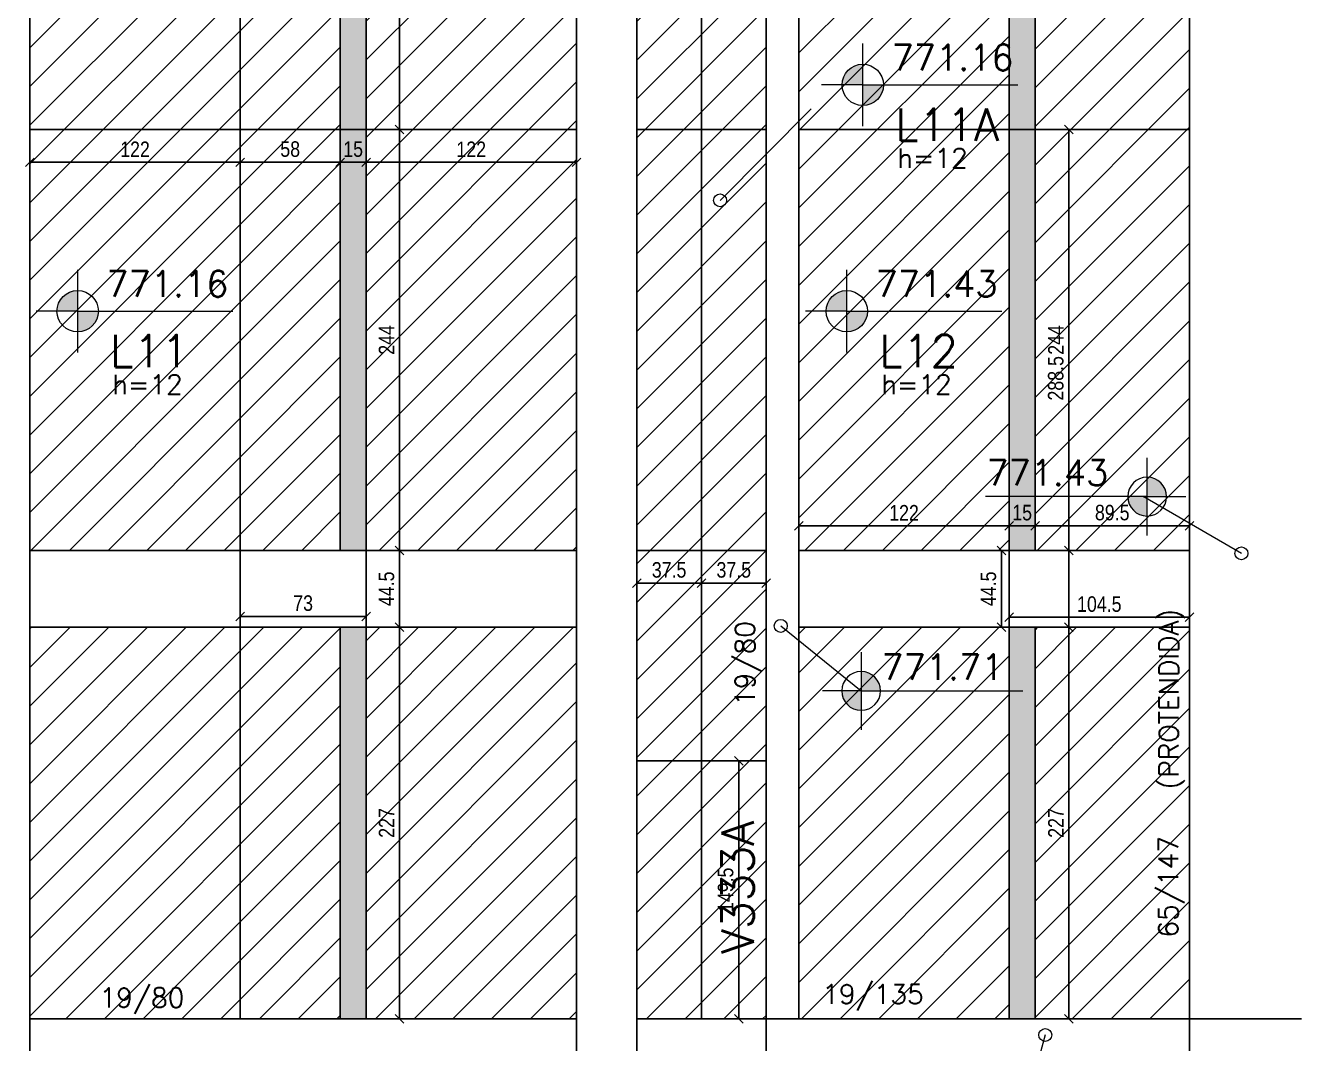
# Model space of a CAD drawing. Extents: x 8513 to 14085, y 1849 to 10799.
# Drawn here: x 10272 to 11012, y 4948 to 5538 of the extents above; entities that cross this region are included whole.
import ezdxf

# ---------------------------------------------------------------- set-up
doc = ezdxf.new("R2010")
doc.units = 0
for name, color, linetype in [('COTA', 241, 'Continuous'), ('Painéis', 200, 'Continuous'), ('VIGAS', 3, 'Continuous')]:
    doc.layers.add(name, color=color, linetype=linetype)
for name, color, linetype, lineweight in [('EST-LAJE-TEXT', 7, 'Continuous', 9), ('EST-SIMB-Spot Elevations', 7, 'Continuous', 9), ('EST-VIGA-TEXT', 7, 'Continuous', 9), ('Hachura', 253, 'Continuous', 9), ('REAPROVEITAMENTO', 7, 'Continuous', 9)]:
    doc.layers.add(name, color=color, linetype=linetype, lineweight=lineweight)
doc.styles.add('COTA TECNICA-50', font='techl___.ttf', dxfattribs={"height": 9})
doc.styles.add('RomanS_IV50', font='romans_IV50.ttf', dxfattribs={"height": 11.25})
doc.styles.add('RomanS_IV50_B', font='', dxfattribs={"height": 18.75})
doc.styles.add('RomanS_IV50_B_1', font='', dxfattribs={"height": 22.5})
doc.styles.get('RomanS_IV50_B').set_extended_font_data('RomanS_IV50', bold=True)
doc.styles.get('RomanS_IV50_B_1').set_extended_font_data('RomanS_IV50', bold=True)
doc.dimstyles.new('PAINEL', dxfattribs={"dimtxt": 9, "dimasz": 5, "dimexe": 3, "dimexo": 3, "dimgap": 3, "dimtad": 1, "dimdec": 1, "dimzin": 12, "dimdsep": 46, "dimtxsty": 'COTA TECNICA-50', "dimblk": 'OBLIQUE', "dimcen": 0, "dimclrd": 4, "dimclre": 4, "dimclrt": 1, "dimadec": 1, "dimazin": 3, "dimtfac": 1, "dimtdec": 1, "dimtmove": 0, "dimatfit": 3, "dimldrblk": 'OBLIQUE', "dimfxl": 1, "dimtolj": 1, "dimtzin": 12, "dimarcsym": 0})
pattern_1 = [(45, (-181390.063, -29748.07), (-11.2253202, 11.2253202), [])]

# ---------------------------------------------------------------- blocks, each defined once
blk = doc.blocks.new('FA_Floor_TAG_SURVEY_R01 - NIV_TIT_H_TXT1__TXT2_Menor-2303205-BUSINESS')
at = {"layer": 'EST-LAJE-TEXT'}
h = blk.add_hatch(color=256, dxfattribs=at)
edge = h.paths.add_edge_path(flags=0)
edge.add_line((-0.28, 0.565), (-0.28, 0.405))
edge.add_line((-0.28, 0.405), (-0.44, 0.405))
edge.add_arc((-0.28, 0.405), 0.16, 90, 180, ccw=False)
h = blk.add_hatch(color=256, dxfattribs=at)
edge = h.paths.add_edge_path(flags=0)
edge.add_arc((-0.28, 0.405), 0.16, -90, 0, ccw=False)
edge.add_line((-0.28, 0.245), (-0.28, 0.405))
edge.add_line((-0.28, 0.405), (-0.12, 0.405))
for p, q in [((-0.28, 0.085), (-0.28, 0.725)), ((-0.28, 0.405), (-0.6, 0.405)), ((-0.28, 0.405), (0.92, 0.405))]:
    blk.add_line(p, q, dxfattribs=at)
blk.add_circle((-0.28, 0.405), 0.16, dxfattribs=at)
blk = doc.blocks.new('Spot Elevations - Nivel_Planta_MENOR-2363178-BUSINESS')
at = {"layer": 'EST-SIMB-Spot Elevations'}
h = blk.add_hatch(color=256, dxfattribs=at)
edge = h.paths.add_edge_path(flags=0)
edge.add_line((0, 0), (-0.15, 0))
edge.add_arc((0, 0), 0.15, 90, 180, ccw=False)
edge.add_line((0, 0.15), (0, 0))
h = blk.add_hatch(color=256, dxfattribs=at)
edge = h.paths.add_edge_path(flags=0)
edge.add_line((0, 0), (0.15, 0))
edge.add_arc((0, 0), 0.15, 270, 360, ccw=False)
edge.add_line((0, -0.15), (0, 0))
for p, q in [((0, -0.3), (0, 0.3)), ((0, 0), (1.25, 0)), ((0, 0), (-0.3, 0))]:
    blk.add_line(p, q, dxfattribs=at)
blk.add_circle((0, 0), 0.15, dxfattribs=at)
blk = doc.blocks.new('_Oblique')
at = {"color": 0, "linetype": 'ByBlock', "lineweight": -2}
blk.add_line((-0.5, -0.5), (0.5, 0.5), dxfattribs=at)
blk = doc.blocks.new('*D449')
at = {"layer": 'COTA', "color": 4, "lineweight": -2, "transparency": 16777216}
for p, q in [((10274.51, 5475.01), (10274.51, 5455.96)), ((10396.51, 5475.01), (10396.51, 5455.96)), ((10274.51, 5458.96), (10396.51, 5458.96))]:
    blk.add_line(p, q, dxfattribs=at)
at = {"layer": 'Defpoints', "color": 0, "transparency": 16777216}
for p in [(10274.51, 5478.01), (10396.51, 5478.01), (10396.51, 5458.96)]:
    blk.add_point(p, dxfattribs=at)
at = {"layer": 'COTA', "color": 4, "lineweight": -2, "transparency": 16777216, "xscale": 5, "yscale": 5, "zscale": 5, "rotation": 180}
blk.add_blockref('_Oblique', (10274.51, 5458.96), dxfattribs=at)
at = {"layer": 'COTA', "color": 4, "lineweight": -2, "transparency": 16777216, "xscale": 5, "yscale": 5, "zscale": 5}
blk.add_blockref('_Oblique', (10396.51, 5458.96), dxfattribs=at)
at = {"layer": 'COTA', "color": 1, "transparency": 16777216, "insert": (10335.51, 5466.51), "char_height": 9, "attachment_point": 5, "style": 'COTA TECNICA-50'}
blk.add_mtext('\\A1;122', dxfattribs=at)
blk = doc.blocks.new('*D450')
at = {"layer": 'COTA', "color": 4, "lineweight": -2, "transparency": 16777216}
for p, q in [((10396.51, 5475.01), (10396.51, 5455.96)), ((10396.51, 5458.96), (10454.51, 5458.96))]:
    blk.add_line(p, q, dxfattribs=at)
at = {"layer": 'Defpoints', "color": 0, "transparency": 16777216}
for p in [(10396.51, 5478.01), (10454.51, 5458.96), (10454.51, 5458.96)]:
    blk.add_point(p, dxfattribs=at)
at = {"layer": 'COTA', "color": 4, "lineweight": -2, "transparency": 16777216, "xscale": 5, "yscale": 5, "zscale": 5, "rotation": 180}
blk.add_blockref('_Oblique', (10396.51, 5458.96), dxfattribs=at)
at = {"layer": 'COTA', "color": 4, "lineweight": -2, "transparency": 16777216, "xscale": 5, "yscale": 5, "zscale": 5}
blk.add_blockref('_Oblique', (10454.51, 5458.96), dxfattribs=at)
at = {"layer": 'COTA', "color": 1, "transparency": 16777216, "insert": (10425.51, 5466.58), "char_height": 9, "attachment_point": 5, "style": 'COTA TECNICA-50'}
blk.add_mtext('\\A1;58', dxfattribs=at)
blk = doc.blocks.new('*D451')
at = {"layer": 'COTA', "color": 4, "lineweight": -2, "transparency": 16777216}
blk.add_line((10454.51, 5458.96), (10469.51, 5458.96), dxfattribs=at)
at = {"layer": 'Defpoints', "color": 0, "transparency": 16777216}
for p in [(10454.51, 5458.96), (10469.51, 5458.96), (10469.51, 5458.96)]:
    blk.add_point(p, dxfattribs=at)
at = {"layer": 'COTA', "color": 4, "lineweight": -2, "transparency": 16777216, "xscale": 5, "yscale": 5, "zscale": 5, "rotation": 180}
blk.add_blockref('_Oblique', (10454.51, 5458.96), dxfattribs=at)
at = {"layer": 'COTA', "color": 4, "lineweight": -2, "transparency": 16777216, "xscale": 5, "yscale": 5, "zscale": 5}
blk.add_blockref('_Oblique', (10469.51, 5458.96), dxfattribs=at)
at = {"layer": 'COTA', "color": 1, "transparency": 16777216, "insert": (10462.01, 5466.56), "char_height": 9, "attachment_point": 5, "style": 'COTA TECNICA-50'}
blk.add_mtext('\\A1;15', dxfattribs=at)
blk = doc.blocks.new('*D452')
at = {"layer": 'COTA', "color": 4, "lineweight": -2, "transparency": 16777216}
for p, q in [((10591.51, 5459.46), (10591.51, 5461.96)), ((10469.51, 5458.96), (10591.51, 5458.96))]:
    blk.add_line(p, q, dxfattribs=at)
at = {"layer": 'Defpoints', "color": 0, "transparency": 16777216}
for p in [(10469.51, 5458.96), (10591.51, 5458.96), (10591.51, 5456.46)]:
    blk.add_point(p, dxfattribs=at)
at = {"layer": 'COTA', "color": 4, "lineweight": -2, "transparency": 16777216, "xscale": 5, "yscale": 5, "zscale": 5, "rotation": 180}
blk.add_blockref('_Oblique', (10469.51, 5458.96), dxfattribs=at)
at = {"layer": 'COTA', "color": 4, "lineweight": -2, "transparency": 16777216, "xscale": 5, "yscale": 5, "zscale": 5}
blk.add_blockref('_Oblique', (10591.51, 5458.96), dxfattribs=at)
at = {"layer": 'COTA', "color": 1, "transparency": 16777216, "insert": (10530.51, 5466.51), "char_height": 9, "attachment_point": 5, "style": 'COTA TECNICA-50'}
blk.add_mtext('\\A1;122', dxfattribs=at)
blk = doc.blocks.new('*D718')
at = {"layer": 'COTA', "color": 4, "lineweight": -2, "transparency": 16777216}
for p, q in [((10626.51, 5231.01), (10626.51, 5211.96)), ((10664.01, 5231.01), (10664.01, 5211.96)), ((10626.51, 5214.96), (10664.01, 5214.96))]:
    blk.add_line(p, q, dxfattribs=at)
at = {"layer": 'Defpoints', "color": 0, "transparency": 16777216}
for p in [(10626.51, 5234.01), (10664.01, 5234.01), (10664.01, 5214.96)]:
    blk.add_point(p, dxfattribs=at)
at = {"layer": 'COTA', "color": 4, "lineweight": -2, "transparency": 16777216, "xscale": 5, "yscale": 5, "zscale": 5, "rotation": 180}
blk.add_blockref('_Oblique', (10626.51, 5214.96), dxfattribs=at)
at = {"layer": 'COTA', "color": 4, "lineweight": -2, "transparency": 16777216, "xscale": 5, "yscale": 5, "zscale": 5}
blk.add_blockref('_Oblique', (10664.01, 5214.96), dxfattribs=at)
at = {"layer": 'COTA', "color": 1, "transparency": 16777216, "insert": (10645.26, 5222.66), "char_height": 9, "attachment_point": 5, "style": 'COTA TECNICA-50'}
blk.add_mtext('\\A1;37.5', dxfattribs=at)
blk = doc.blocks.new('*D719')
at = {"layer": 'COTA', "color": 4, "lineweight": -2, "transparency": 16777216}
for p, q in [((10664.01, 5231.01), (10664.01, 5211.96)), ((10701.51, 5231.01), (10701.51, 5211.96)), ((10664.01, 5214.96), (10701.51, 5214.96))]:
    blk.add_line(p, q, dxfattribs=at)
at = {"layer": 'Defpoints', "color": 0, "transparency": 16777216}
for p in [(10664.01, 5234.01), (10701.51, 5234.01), (10701.51, 5214.96)]:
    blk.add_point(p, dxfattribs=at)
at = {"layer": 'COTA', "color": 4, "lineweight": -2, "transparency": 16777216, "xscale": 5, "yscale": 5, "zscale": 5, "rotation": 180}
blk.add_blockref('_Oblique', (10664.01, 5214.96), dxfattribs=at)
at = {"layer": 'COTA', "color": 4, "lineweight": -2, "transparency": 16777216, "xscale": 5, "yscale": 5, "zscale": 5}
blk.add_blockref('_Oblique', (10701.51, 5214.96), dxfattribs=at)
at = {"layer": 'COTA', "color": 1, "transparency": 16777216, "insert": (10682.76, 5222.66), "char_height": 9, "attachment_point": 5, "style": 'COTA TECNICA-50'}
blk.add_mtext('\\A1;37.5', dxfattribs=at)
blk = doc.blocks.new('*D453')
at = {"layer": 'COTA', "color": 4, "lineweight": -2, "transparency": 16777216}
for p, q in [((10720.51, 5264.32), (10720.51, 5245.27)), ((10842.51, 5264.32), (10842.51, 5245.27)), ((10720.51, 5248.27), (10842.51, 5248.27))]:
    blk.add_line(p, q, dxfattribs=at)
at = {"layer": 'Defpoints', "color": 0, "transparency": 16777216}
for p in [(10720.51, 5267.32), (10842.51, 5267.32), (10842.51, 5248.27)]:
    blk.add_point(p, dxfattribs=at)
at = {"layer": 'COTA', "color": 4, "lineweight": -2, "transparency": 16777216, "xscale": 5, "yscale": 5, "zscale": 5, "rotation": 180}
blk.add_blockref('_Oblique', (10720.51, 5248.27), dxfattribs=at)
at = {"layer": 'COTA', "color": 4, "lineweight": -2, "transparency": 16777216, "xscale": 5, "yscale": 5, "zscale": 5}
blk.add_blockref('_Oblique', (10842.51, 5248.27), dxfattribs=at)
at = {"layer": 'COTA', "color": 1, "transparency": 16777216, "insert": (10781.51, 5255.82), "char_height": 9, "attachment_point": 5, "style": 'COTA TECNICA-50'}
blk.add_mtext('\\A1;122', dxfattribs=at)
blk = doc.blocks.new('*D454')
at = {"layer": 'COTA', "color": 4, "lineweight": -2, "transparency": 16777216}
for p, q in [((10857.51, 5264.32), (10857.51, 5245.27)), ((10947.01, 5264.32), (10947.01, 5245.27)), ((10857.51, 5248.27), (10947.01, 5248.27))]:
    blk.add_line(p, q, dxfattribs=at)
at = {"layer": 'Defpoints', "color": 0, "transparency": 16777216}
for p in [(10857.51, 5267.32), (10947.01, 5267.32), (10947.01, 5248.27)]:
    blk.add_point(p, dxfattribs=at)
at = {"layer": 'COTA', "color": 4, "lineweight": -2, "transparency": 16777216, "xscale": 5, "yscale": 5, "zscale": 5, "rotation": 180}
blk.add_blockref('_Oblique', (10857.51, 5248.27), dxfattribs=at)
at = {"layer": 'COTA', "color": 4, "lineweight": -2, "transparency": 16777216, "xscale": 5, "yscale": 5, "zscale": 5}
blk.add_blockref('_Oblique', (10947.01, 5248.27), dxfattribs=at)
at = {"layer": 'COTA', "color": 1, "transparency": 16777216, "insert": (10902.26, 5255.89), "char_height": 9, "attachment_point": 5, "style": 'COTA TECNICA-50'}
blk.add_mtext('\\A1;89.5', dxfattribs=at)
blk = doc.blocks.new('*D458')
at = {"layer": 'COTA', "color": 4, "lineweight": -2, "transparency": 16777216}
for p, q in [((10667.01, 5112.01), (10688.69, 5112.01)), ((10685.69, 4962.51), (10685.69, 5112.01)), ((10667.01, 4962.51), (10688.69, 4962.51))]:
    blk.add_line(p, q, dxfattribs=at)
at = {"layer": 'Defpoints', "color": 0, "transparency": 16777216}
for p in [(10664.01, 5112.01), (10685.69, 5112.01), (10664.01, 4962.51)]:
    blk.add_point(p, dxfattribs=at)
at = {"layer": 'COTA', "color": 4, "lineweight": -2, "transparency": 16777216, "xscale": 5, "yscale": 5, "zscale": 5}
for p, rotation in [((10685.69, 5112.01), 90), ((10685.69, 4962.51), 270)]:
    blk.add_blockref('_Oblique', p, dxfattribs=dict(at, rotation=rotation))
at = {"layer": 'COTA', "color": 1, "transparency": 16777216, "insert": (10678.06, 5037.26), "char_height": 9, "attachment_point": 5, "rotation": 90, "style": 'COTA TECNICA-50'}
blk.add_mtext('\\A1;149.5', dxfattribs=at)
blk = doc.blocks.new('*D749')
at = {"layer": 'COTA', "color": 4, "lineweight": -2, "transparency": 16777216}
for p, q in [((10472.51, 5189.51), (10491.94, 5189.51)), ((10488.94, 4962.51), (10488.94, 5189.51)), ((10472.51, 4962.51), (10491.94, 4962.51))]:
    blk.add_line(p, q, dxfattribs=at)
at = {"layer": 'Defpoints', "color": 0, "transparency": 16777216}
for p in [(10469.51, 5189.51), (10488.94, 5189.51), (10469.51, 4962.51)]:
    blk.add_point(p, dxfattribs=at)
at = {"layer": 'COTA', "color": 4, "lineweight": -2, "transparency": 16777216, "xscale": 5, "yscale": 5, "zscale": 5}
for p, rotation in [((10488.94, 5189.51), 90), ((10488.94, 4962.51), 270)]:
    blk.add_blockref('_Oblique', p, dxfattribs=dict(at, rotation=rotation))
at = {"layer": 'COTA', "color": 1, "transparency": 16777216, "insert": (10481.38, 5076.01), "char_height": 9, "attachment_point": 5, "rotation": 90, "style": 'COTA TECNICA-50'}
blk.add_mtext('\\A1;227', dxfattribs=at)
blk = doc.blocks.new('*D750')
at = {"layer": 'COTA', "color": 4, "lineweight": -2, "transparency": 16777216}
for p, q in [((10472.51, 5722.01), (10491.94, 5722.01)), ((10488.94, 5722.01), (10488.94, 5478.01)), ((10472.51, 5478.01), (10491.94, 5478.01))]:
    blk.add_line(p, q, dxfattribs=at)
at = {"layer": 'Defpoints', "color": 0, "transparency": 16777216}
for p in [(10469.51, 5722.01), (10469.51, 5478.01), (10488.94, 5478.01)]:
    blk.add_point(p, dxfattribs=at)
at = {"layer": 'COTA', "color": 4, "lineweight": -2, "transparency": 16777216, "xscale": 5, "yscale": 5, "zscale": 5}
for p, rotation in [((10488.94, 5722.01), 90), ((10488.94, 5478.01), 270)]:
    blk.add_blockref('_Oblique', p, dxfattribs=dict(at, rotation=rotation))
at = {"layer": 'COTA', "color": 1, "transparency": 16777216, "insert": (10481.38, 5600.01), "char_height": 9, "attachment_point": 5, "rotation": 90, "style": 'COTA TECNICA-50'}
blk.add_mtext('\\A1;244', dxfattribs=at)
blk = doc.blocks.new('*D751')
at = {"layer": 'COTA', "color": 4, "lineweight": -2, "transparency": 16777216}
for p, q in [((10472.51, 5478.01), (10491.94, 5478.01)), ((10488.94, 5478.01), (10488.94, 5234.01)), ((10472.51, 5234.01), (10491.94, 5234.01))]:
    blk.add_line(p, q, dxfattribs=at)
at = {"layer": 'Defpoints', "color": 0, "transparency": 16777216}
for p in [(10469.51, 5478.01), (10469.51, 5234.01), (10488.94, 5234.01)]:
    blk.add_point(p, dxfattribs=at)
at = {"layer": 'COTA', "color": 4, "lineweight": -2, "transparency": 16777216, "xscale": 5, "yscale": 5, "zscale": 5}
for p, rotation in [((10488.94, 5478.01), 90), ((10488.94, 5234.01), 270)]:
    blk.add_blockref('_Oblique', p, dxfattribs=dict(at, rotation=rotation))
at = {"layer": 'COTA', "color": 1, "transparency": 16777216, "insert": (10481.38, 5356.01), "char_height": 9, "attachment_point": 5, "rotation": 90, "style": 'COTA TECNICA-50'}
blk.add_mtext('\\A1;244', dxfattribs=at)
blk = doc.blocks.new('*D752')
at = {"layer": 'COTA', "color": 4, "lineweight": -2, "transparency": 16777216}
for p, q in [((10472.51, 5234.01), (10491.94, 5234.01)), ((10488.94, 5234.01), (10488.94, 5189.51)), ((10472.51, 5189.51), (10491.94, 5189.51))]:
    blk.add_line(p, q, dxfattribs=at)
at = {"layer": 'Defpoints', "color": 0, "transparency": 16777216}
for p in [(10469.51, 5234.01), (10469.51, 5189.51), (10488.94, 5189.51)]:
    blk.add_point(p, dxfattribs=at)
at = {"layer": 'COTA', "color": 4, "lineweight": -2, "transparency": 16777216, "xscale": 5, "yscale": 5, "zscale": 5}
for p, rotation in [((10488.94, 5234.01), 90), ((10488.94, 5189.51), 270)]:
    blk.add_blockref('_Oblique', p, dxfattribs=dict(at, rotation=rotation))
at = {"layer": 'COTA', "color": 1, "transparency": 16777216, "insert": (10481.35, 5211.76), "char_height": 9, "attachment_point": 5, "rotation": 90, "style": 'COTA TECNICA-50'}
blk.add_mtext('\\A1;44.5', dxfattribs=at)
blk = doc.blocks.new('*D753')
at = {"layer": 'COTA', "color": 4, "lineweight": -2, "transparency": 16777216}
for p, q in [((10860.51, 5189.51), (10880.14, 5189.51)), ((10877.14, 4962.51), (10877.14, 5189.51)), ((10860.51, 4962.51), (10880.14, 4962.51))]:
    blk.add_line(p, q, dxfattribs=at)
at = {"layer": 'Defpoints', "color": 0, "transparency": 16777216}
for p in [(10857.51, 5189.51), (10877.14, 5189.51), (10857.51, 4962.51)]:
    blk.add_point(p, dxfattribs=at)
at = {"layer": 'COTA', "color": 4, "lineweight": -2, "transparency": 16777216, "xscale": 5, "yscale": 5, "zscale": 5}
for p, rotation in [((10877.14, 5189.51), 90), ((10877.14, 4962.51), 270)]:
    blk.add_blockref('_Oblique', p, dxfattribs=dict(at, rotation=rotation))
at = {"layer": 'COTA', "color": 1, "transparency": 16777216, "insert": (10869.57, 5076.01), "char_height": 9, "attachment_point": 5, "rotation": 90, "style": 'COTA TECNICA-50'}
blk.add_mtext('\\A1;227', dxfattribs=at)
blk = doc.blocks.new('*D754')
at = {"layer": 'COTA', "color": 4, "lineweight": -2, "transparency": 16777216}
for p, q in [((10860.51, 5478.01), (10880.14, 5478.01)), ((10877.14, 5234.01), (10877.14, 5478.01)), ((10860.51, 5234.01), (10880.14, 5234.01))]:
    blk.add_line(p, q, dxfattribs=at)
at = {"layer": 'Defpoints', "color": 0, "transparency": 16777216}
for p in [(10857.51, 5478.01), (10877.14, 5478.01), (10857.51, 5234.01)]:
    blk.add_point(p, dxfattribs=at)
at = {"layer": 'COTA', "color": 4, "lineweight": -2, "transparency": 16777216, "xscale": 5, "yscale": 5, "zscale": 5}
for p, rotation in [((10877.14, 5478.01), 90), ((10877.14, 5234.01), 270)]:
    blk.add_blockref('_Oblique', p, dxfattribs=dict(at, rotation=rotation))
at = {"layer": 'COTA', "color": 1, "transparency": 16777216, "insert": (10869.57, 5356.01), "char_height": 9, "attachment_point": 5, "rotation": 90, "style": 'COTA TECNICA-50'}
blk.add_mtext('\\A1;244', dxfattribs=at)
blk = doc.blocks.new('*D755')
at = {"layer": 'COTA', "color": 4, "lineweight": -2, "transparency": 16777216}
for p, q in [((10860.51, 5478.01), (10880.14, 5478.01)), ((10877.14, 5478.01), (10877.14, 5189.51)), ((10860.51, 5189.51), (10880.14, 5189.51))]:
    blk.add_line(p, q, dxfattribs=at)
at = {"layer": 'Defpoints', "color": 0, "transparency": 16777216}
for p in [(10857.51, 5478.01), (10857.51, 5189.51), (10877.14, 5189.51)]:
    blk.add_point(p, dxfattribs=at)
at = {"layer": 'COTA', "color": 4, "lineweight": -2, "transparency": 16777216, "xscale": 5, "yscale": 5, "zscale": 5}
for p, rotation in [((10877.14, 5478.01), 90), ((10877.14, 5189.51), 270)]:
    blk.add_blockref('_Oblique', p, dxfattribs=dict(at, rotation=rotation))
at = {"layer": 'COTA', "color": 1, "transparency": 16777216, "insert": (10869.52, 5333.76), "char_height": 9, "attachment_point": 5, "rotation": 90, "style": 'COTA TECNICA-50'}
blk.add_mtext('\\A1;288.5', dxfattribs=at)
blk = doc.blocks.new('*D455')
at = {"layer": 'COTA', "color": 4, "lineweight": -2, "transparency": 16777216}
for p, q in [((10842.51, 5264.32), (10842.51, 5245.27)), ((10857.51, 5264.32), (10857.51, 5245.27)), ((10842.51, 5248.27), (10857.51, 5248.27))]:
    blk.add_line(p, q, dxfattribs=at)
at = {"layer": 'Defpoints', "color": 0, "transparency": 16777216}
for p in [(10842.51, 5267.32), (10857.51, 5267.32), (10857.51, 5248.27)]:
    blk.add_point(p, dxfattribs=at)
at = {"layer": 'COTA', "color": 4, "lineweight": -2, "transparency": 16777216, "xscale": 5, "yscale": 5, "zscale": 5, "rotation": 180}
blk.add_blockref('_Oblique', (10842.51, 5248.27), dxfattribs=at)
at = {"layer": 'COTA', "color": 4, "lineweight": -2, "transparency": 16777216, "xscale": 5, "yscale": 5, "zscale": 5}
blk.add_blockref('_Oblique', (10857.51, 5248.27), dxfattribs=at)
at = {"layer": 'COTA', "color": 1, "transparency": 16777216, "insert": (10850.01, 5255.87), "char_height": 9, "attachment_point": 5, "style": 'COTA TECNICA-50'}
blk.add_mtext('\\A1;15', dxfattribs=at)
blk = doc.blocks.new('*D757')
at = {"layer": 'COTA', "color": 4, "lineweight": -2, "transparency": 16777216}
for p, q in [((10821.4, 5234.01), (10841.03, 5234.01)), ((10838.03, 5189.51), (10838.03, 5234.01)), ((10821.4, 5189.51), (10841.03, 5189.51))]:
    blk.add_line(p, q, dxfattribs=at)
at = {"layer": 'Defpoints', "color": 0, "transparency": 16777216}
for p in [(10818.4, 5234.01), (10838.03, 5234.01), (10818.4, 5189.51)]:
    blk.add_point(p, dxfattribs=at)
at = {"layer": 'COTA', "color": 4, "lineweight": -2, "transparency": 16777216, "xscale": 5, "yscale": 5, "zscale": 5}
for p, rotation in [((10838.03, 5234.01), 90), ((10838.03, 5189.51), 270)]:
    blk.add_blockref('_Oblique', p, dxfattribs=dict(at, rotation=rotation))
at = {"layer": 'COTA', "color": 1, "transparency": 16777216, "insert": (10830.43, 5211.76), "char_height": 9, "attachment_point": 5, "rotation": 90, "style": 'COTA TECNICA-50'}
blk.add_mtext('\\A1;44.5', dxfattribs=at)
blk = doc.blocks.new('*D758')
at = {"layer": 'COTA', "color": 4, "lineweight": -2, "transparency": 16777216}
for p, q in [((10842.51, 5192.51), (10842.51, 5198.24)), ((10842.51, 5195.24), (10947.01, 5195.24)), ((10947.01, 5192.51), (10947.01, 5198.24))]:
    blk.add_line(p, q, dxfattribs=at)
at = {"layer": 'Defpoints', "color": 0, "transparency": 16777216}
for p in [(10947.01, 5195.24), (10842.51, 5189.51), (10947.01, 5189.51)]:
    blk.add_point(p, dxfattribs=at)
at = {"layer": 'COTA', "color": 4, "lineweight": -2, "transparency": 16777216, "xscale": 5, "yscale": 5, "zscale": 5, "rotation": 180}
blk.add_blockref('_Oblique', (10842.51, 5195.24), dxfattribs=at)
at = {"layer": 'COTA', "color": 4, "lineweight": -2, "transparency": 16777216, "xscale": 5, "yscale": 5, "zscale": 5}
blk.add_blockref('_Oblique', (10947.01, 5195.24), dxfattribs=at)
at = {"layer": 'COTA', "color": 1, "transparency": 16777216, "insert": (10894.76, 5202.83), "char_height": 9, "attachment_point": 5, "style": 'COTA TECNICA-50'}
blk.add_mtext('\\A1;104.5', dxfattribs=at)
blk = doc.blocks.new('*D759')
at = {"layer": 'COTA', "color": 4, "lineweight": -2, "transparency": 16777216}
for p, q in [((10396.51, 5192.51), (10396.51, 5198.71)), ((10396.51, 5195.71), (10469.51, 5195.71)), ((10469.51, 5192.51), (10469.51, 5198.71))]:
    blk.add_line(p, q, dxfattribs=at)
at = {"layer": 'Defpoints', "color": 0, "transparency": 16777216}
for p in [(10469.51, 5195.71), (10396.51, 5189.51), (10469.51, 5189.51)]:
    blk.add_point(p, dxfattribs=at)
at = {"layer": 'COTA', "color": 4, "lineweight": -2, "transparency": 16777216, "xscale": 5, "yscale": 5, "zscale": 5, "rotation": 180}
blk.add_blockref('_Oblique', (10396.51, 5195.71), dxfattribs=at)
at = {"layer": 'COTA', "color": 4, "lineweight": -2, "transparency": 16777216, "xscale": 5, "yscale": 5, "zscale": 5}
blk.add_blockref('_Oblique', (10469.51, 5195.71), dxfattribs=at)
at = {"layer": 'COTA', "color": 1, "transparency": 16777216, "insert": (10433.01, 5203.4), "char_height": 9, "attachment_point": 5, "style": 'COTA TECNICA-50'}
blk.add_mtext('\\A1;73', dxfattribs=at)

msp = doc.modelspace()

# ---------------------------------------------------------------- hatches: boundary and pattern name
at = {"layer": 'Hachura'}
h = msp.add_hatch(color=256, dxfattribs=at)
h.paths.add_polyline_path([(10454.51, 5478.01), (10469.51, 5478.01), (10469.51, 5722.01), (10454.51, 5722.01)])
h.paths.add_polyline_path([(10469.51, 5478.01), (10454.51, 5478.01), (10454.51, 5234.01), (10469.51, 5234.01)])
h.paths.add_polyline_path([(10469.51, 5189.51), (10454.51, 5189.51), (10454.51, 4962.51), (10469.51, 4962.51)])
h = msp.add_hatch(color=256, dxfattribs=at)
h.paths.add_polyline_path([(10857.51, 5478.01), (10842.51, 5478.01), (10842.51, 5265.2), (10857.51, 5265.2)])
h.paths.add_polyline_path([(10857.51, 5265.2), (10842.51, 5265.2), (10842.51, 5234.01), (10857.51, 5234.01)])
h.paths.add_polyline_path([(10857.51, 5722.01), (10842.51, 5722.01), (10842.51, 5478.01), (10857.51, 5478.01)])
msp.add_hatch(color=256, dxfattribs=at).paths.add_polyline_path([(10842.51, 4962.51), (10857.51, 4962.51), (10857.51, 5189.51), (10842.51, 5189.51)])
at = {"layer": 'REAPROVEITAMENTO'}
h = msp.add_hatch(dxfattribs=at)
h.set_pattern_fill('ANSI31', color=251, scale=5, style=0)
h.set_pattern_definition(pattern_1)
h.paths.add_polyline_path([(10454.51, 5722.01), (10396.51, 5722.01), (10396.51, 5478.01), (10454.51, 5478.01)])
h.paths.add_polyline_path([(10396.51, 5234.01), (10454.51, 5234.01), (10454.51, 5478.01), (10396.51, 5478.01)])
h.paths.add_polyline_path([(10396.51, 5189.51), (10274.51, 5189.51), (10274.51, 4962.51), (10396.51, 4962.51)])
h.paths.add_polyline_path([(10396.51, 4962.51), (10454.51, 4962.51), (10454.51, 5189.51), (10396.51, 5189.51)])
h.paths.add_polyline_path([(10591.51, 5189.51), (10469.51, 5189.51), (10469.51, 4962.51), (10591.51, 4962.51)])
h.paths.add_polyline_path([(10842.51, 5189.51), (10720.51, 5189.51), (10720.51, 4962.51), (10842.51, 4962.51)])
h.paths.add_polyline_path([(10947.01, 5189.51), (10857.51, 5189.51), (10857.51, 4962.51), (10947.01, 4962.51)])
h.paths.add_polyline_path([(10947.01, 5478.01), (10857.51, 5478.01), (10857.51, 5234.01), (10947.01, 5234.01)])
h.paths.add_polyline_path([(10947.01, 5722.01), (10857.51, 5722.01), (10857.51, 5478.01), (10947.01, 5478.01)])
h.paths.add_polyline_path([(10626.51, 4962.51), (10664.01, 4962.51), (10664.01, 5112.01), (10626.51, 5112.01)])
h.paths.add_polyline_path([(10664.01, 5234.01), (10626.51, 5234.01), (10626.51, 5112.01), (10664.01, 5112.01)])
h.paths.add_polyline_path([(10626.51, 5234.01), (10664.01, 5234.01), (10664.01, 5478.01), (10626.51, 5478.01)])
h.paths.add_polyline_path([(10626.51, 5478.01), (10664.01, 5478.01), (10664.01, 5722.01), (10626.51, 5722.01)])
h.paths.add_polyline_path([(10664.01, 5478.01), (10701.51, 5478.01), (10701.51, 5722.01), (10664.01, 5722.01)])
h.paths.add_polyline_path([(10701.51, 5478.01), (10664.01, 5478.01), (10664.01, 5234.01), (10701.51, 5234.01)])
h.paths.add_polyline_path([(10664.01, 5112.01), (10701.51, 5112.01), (10701.51, 5234.01), (10664.01, 5234.01)])
h.paths.add_polyline_path([(10664.01, 4962.51), (10701.51, 4962.51), (10701.51, 5112.01), (10664.01, 5112.01)])
h = msp.add_hatch(dxfattribs=at)
h.set_pattern_fill('ANSI31', color=251, scale=5, style=0)
h.set_pattern_definition(pattern_1)
h.paths.add_polyline_path([(10274.51, 5478.01), (10396.51, 5478.01), (10396.51, 5722.01), (10274.51, 5722.01)])
h.paths.add_polyline_path([(10469.51, 5478.01), (10591.51, 5478.01), (10591.51, 5722.01), (10469.51, 5722.01)])
h.paths.add_polyline_path([(10591.51, 5478.01), (10469.51, 5478.01), (10469.51, 5234.01), (10591.51, 5234.01)])
h.paths.add_polyline_path([(10396.51, 5478.01), (10274.51, 5478.01), (10274.51, 5234.01), (10396.51, 5234.01)])
h = msp.add_hatch(dxfattribs=at)
h.set_pattern_fill('ANSI31', color=251, scale=5, style=0)
h.set_pattern_definition(pattern_1)
h.paths.add_polyline_path([(10720.51, 5478.01), (10842.51, 5478.01), (10842.51, 5722.01), (10720.51, 5722.01)])
h.paths.add_polyline_path([(10842.51, 5478.01), (10720.51, 5478.01), (10720.51, 5234.01), (10842.51, 5234.01)])

# ---------------------------------------------------------------- linework, layer by layer
at = {"layer": 'EST-LAJE-TEXT'}
msp.add_line((10674.83, 5436.91), (10727.56, 5490.05), dxfattribs=at)
msp.add_circle((10674.83, 5436.91), 3.75, dxfattribs=at)
at = {"layer": 'EST-SIMB-Spot Elevations'}
for p, q in [((10920.22, 5265.2), (10922.5, 5265.2)), ((10977.18, 5232.31), (10920.22, 5265.2)), ((10709.99, 5190.27), (10756.63, 5152.57)), ((10863.41, 4953.13), (10849.05, 4900.75))]:
    msp.add_line(p, q, dxfattribs=at)
for centre in [(10977.18, 5232.31), (10709.99, 5190.27), (10863.41, 4953.13)]:
    msp.add_circle(centre, 3.75, dxfattribs=at)
at = {"layer": 'Painéis', "ltscale": 70}
for p, q in [((10396.51, 4962.51), (10396.51, 5722.01)), ((10454.51, 5234.01), (10454.51, 5722.01)), ((10469.51, 4962.51), (10469.51, 5722.01)), ((10664.01, 4962.51), (10664.01, 5722.01)), ((10842.51, 4962.51), (10842.51, 5722.01)), ((10857.51, 5234.01), (10857.51, 5722.01)), ((10274.51, 5478.01), (10591.51, 5478.01)), ((10626.51, 5478.01), (10701.51, 5478.01)), ((10720.51, 5478.01), (10947.01, 5478.01)), ((10274.51, 5234.01), (10591.51, 5234.01)), ((10626.51, 5234.01), (10701.51, 5234.01)), ((10720.51, 5234.01), (10947.01, 5234.01)), ((10274.51, 5189.51), (10591.51, 5189.51)), ((10454.51, 4962.51), (10454.51, 5189.51)), ((10720.51, 5189.51), (10947.01, 5189.51)), ((10857.51, 4962.51), (10857.51, 5189.51)), ((10626.51, 5112.01), (10701.51, 5112.01))]:
    msp.add_line(p, q, dxfattribs=at)
at = {"layer": 'VIGAS', "color": 3}
for p, q in [((10591.51, 4271.51), (10591.51, 5960.01)), ((10626.51, 4271.51), (10626.51, 5960.01)), ((10274.51, 4309.51), (10274.51, 5950.01)), ((10947.01, 4962.51), (10947.01, 5737.51)), ((10701.51, 4962.51), (10701.51, 5722.01)), ((10720.51, 4962.51), (10720.51, 5722.01)), ((10274.51, 4962.51), (10591.51, 4962.51)), ((10626.51, 4962.51), (10701.51, 4962.51)), ((10701.51, 4962.51), (10947.01, 4962.51)), ((10701.51, 4962.5), (10701.51, 4943.51)), ((10947.01, 4291.51), (10947.01, 4962.51)), ((11012.01, 4962.51), (10947.02, 4962.51))]:
    msp.add_line(p, q, dxfattribs=at)

# ---------------------------------------------------------------- block references
at = {"layer": 'EST-LAJE-TEXT', "xscale": 74.99999999999996, "yscale": 74.99999999999996, "zscale": 74.99999999999996}
for p in [(10778.56, 5473.45), (10323.26, 5342.26), (10769.28, 5342.26)]:
    msp.add_blockref('FA_Floor_TAG_SURVEY_R01 - NIV_TIT_H_TXT1__TXT2_Menor-2303205-BUSINESS', p, dxfattribs=at)
at = {"layer": 'EST-SIMB-Spot Elevations', "extrusion": (0, 0, -1), "xscale": 74.99999999999996, "yscale": 74.99999999999996, "zscale": 74.99999999999996}
msp.add_blockref('Spot Elevations - Nivel_Planta_MENOR-2363178-BUSINESS', (-10922.5, 5265.2), dxfattribs=at)
at = {"layer": 'EST-SIMB-Spot Elevations', "extrusion": (0, 0, -1), "xscale": 74.99999999999996, "yscale": 74.99999999999996, "zscale": 74.99999999999996, "rotation": 180}
msp.add_blockref('Spot Elevations - Nivel_Planta_MENOR-2363178-BUSINESS', (-10756.63, 5152.57), dxfattribs=at)

# ---------------------------------------------------------------- texts
at = {"layer": 'EST-LAJE-TEXT', "lineweight": 30, "attachment_point": 1}
for s, insert, char_height, width, style in [('771.16', (10774.26, 5527.18), 15, 99.8101, 'RomanS_IV50_B'), ('h=12', (10777.49, 5467.06), 11.25, 58.924, 'RomanS_IV50'), ('771.16', (10318.96, 5395.98), 15, 99.8101, 'RomanS_IV50_B'), ('771.43', (10764.98, 5395.98), 15, 99.8101, 'RomanS_IV50_B'), ('h=12', (10322.19, 5335.86), 11.25, 58.924, 'RomanS_IV50'), ('h=12', (10768.21, 5335.86), 11.25, 58.924, 'RomanS_IV50')]:
    msp.add_mtext(s, dxfattribs=dict(at, insert=insert, char_height=char_height, width=width, style=style))
at = {"layer": 'EST-LAJE-TEXT', "lineweight": 50, "char_height": 18.75, "attachment_point": 1, "style": 'RomanS_IV50_B_1'}
for s, insert, width in [('L11A', (10776.35, 5490.12), 84.1772), ('L11', (10321.05, 5358.93), 63.7342), ('L12', (10767.07, 5358.93), 63.7342)]:
    msp.add_mtext(s, dxfattribs=dict(at, insert=insert, width=width))
at = {"layer": 'EST-SIMB-Spot Elevations', "char_height": 15, "width": 97.7561, "attachment_point": 1, "line_spacing_factor": 0.982397, "style": 'RomanS_IV50_B'}
for s, insert in [('771.43', (10829.27, 5286.58)), ('771.71', (10768.4, 5173.96))]:
    msp.add_mtext(s, dxfattribs=dict(at, insert=insert))
at = {"layer": 'EST-VIGA-TEXT', "lineweight": 30, "char_height": 11.25, "attachment_point": 1, "rotation": 90, "style": 'RomanS_IV50'}
for s, insert, width in [('(PROTENDIDA)', (10929.45, 5095.61), 149.1139), ('19/80', (10683.65, 5143.86), 70.3481), ('65/147', (10929.15, 5009.61), 84.1772)]:
    msp.add_mtext(s, dxfattribs=dict(at, insert=insert, width=width))
at = {"layer": 'EST-VIGA-TEXT', "lineweight": 50, "insert": (10675.63, 5000.12), "char_height": 18.75, "width": 109.4303, "attachment_point": 1, "rotation": 90, "style": 'RomanS_IV50_B_1'}
msp.add_mtext('V333A', dxfattribs=at)
at = {"layer": 'EST-VIGA-TEXT', "lineweight": 30, "char_height": 11.25, "attachment_point": 1, "style": 'RomanS_IV50'}
for s, insert, width in [('19/80', (10314.95, 4980.37), 70.3481), ('19/135', (10734.09, 4982.39), 84.1772)]:
    msp.add_mtext(s, dxfattribs=dict(at, insert=insert, width=width))

# ---------------------------------------------------------------- dimensions: what is measured, and where the dimension line sits
at = {"layer": 'COTA'}
for base, p1, p2, picture, middle in [((10488.94, 5478.01), (10469.51, 5722.01), (10469.51, 5478.01), '*D750', (10481.38, 5600.01)), ((10838.03, 5234.01), (10818.4, 5189.51), (10818.4, 5234.01), '*D757', (10830.43, 5211.76)), ((10488.94, 5189.51), (10469.51, 4962.51), (10469.51, 5189.51), '*D749', (10481.38, 5076.01)), ((10877.14, 5189.51), (10857.51, 4962.51), (10857.51, 5189.51), '*D753', (10869.57, 5076.01)), ((10685.69, 5112.01), (10664.01, 4962.51), (10664.01, 5112.01), '*D458', (10678.06, 5037.26))]:
    dim = msp.add_linear_dim(base=base, p1=p1, p2=p2, angle=90, dimstyle='PAINEL', dxfattribs=at)
    dim.commit()
    dim.dimension.update_dxf_attribs({"geometry": picture, "text_midpoint": middle})
for base, p1, p2, picture, middle in [((10396.51, 5458.96), (10274.51, 5478.01), (10396.51, 5478.01), '*D449', (10335.51, 5466.51)), ((10842.51, 5248.27), (10720.51, 5267.32), (10842.51, 5267.32), '*D453', (10781.51, 5255.82)), ((10857.51, 5248.27), (10842.51, 5267.32), (10857.51, 5267.32), '*D455', (10850.01, 5255.87)), ((10664.01, 5214.96), (10626.51, 5234.01), (10664.01, 5234.01), '*D718', (10645.26, 5222.66)), ((10469.51, 5195.71), (10396.51, 5189.51), (10469.51, 5189.51), '*D759', (10433.01, 5203.4)), ((10947.01, 5195.24), (10842.51, 5189.51), (10947.01, 5189.51), '*D758', (10894.76, 5202.83))]:
    dim = msp.add_linear_dim(base=base, p1=p1, p2=p2, dimstyle='PAINEL', dxfattribs=at)
    dim.commit()
    dim.dimension.update_dxf_attribs({"geometry": picture, "text_midpoint": middle})
for base, p1, p2, picture, middle in [((10454.51, 5458.96), (10396.51, 5478.01), (10454.51, 5458.96), '*D450', (10425.51, 5466.58)), ((10469.51, 5458.96), (10454.51, 5458.96), (10469.51, 5458.96), '*D451', (10462.01, 5466.56)), ((10591.51, 5458.96), (10469.51, 5458.96), (10591.51, 5456.46), '*D452', (10530.51, 5466.51)), ((10947.01, 5248.27), (10857.51, 5267.32), (10947.01, 5267.32), '*D454', (10902.26, 5255.89)), ((10701.51, 5214.96), (10664.01, 5234.01), (10701.51, 5234.01), '*D719', (10682.76, 5222.66))]:
    dim = msp.add_linear_dim(base=base, p1=p1, p2=p2, dimstyle='PAINEL', override={"dimtmove": 1}, dxfattribs=at)
    dim.commit()
    dim.dimension.update_dxf_attribs({"geometry": picture, "text_midpoint": middle})
for base, p1, p2, picture, middle in [((10488.94, 5234.01), (10469.51, 5478.01), (10469.51, 5234.01), '*D751', (10481.38, 5356.01)), ((10877.14, 5478.01), (10857.51, 5234.01), (10857.51, 5478.01), '*D754', (10869.57, 5356.01)), ((10877.14, 5189.51), (10857.51, 5478.01), (10857.51, 5189.51), '*D755', (10869.52, 5333.76)), ((10488.94, 5189.51), (10469.51, 5234.01), (10469.51, 5189.51), '*D752', (10481.35, 5211.76))]:
    dim = msp.add_linear_dim(base=base, p1=p1, p2=p2, angle=90, dimstyle='PAINEL', override={"dimtmove": 1}, dxfattribs=at)
    dim.commit()
    dim.dimension.update_dxf_attribs({"geometry": picture, "text_midpoint": middle})

doc.saveas('drawing.dxf')
